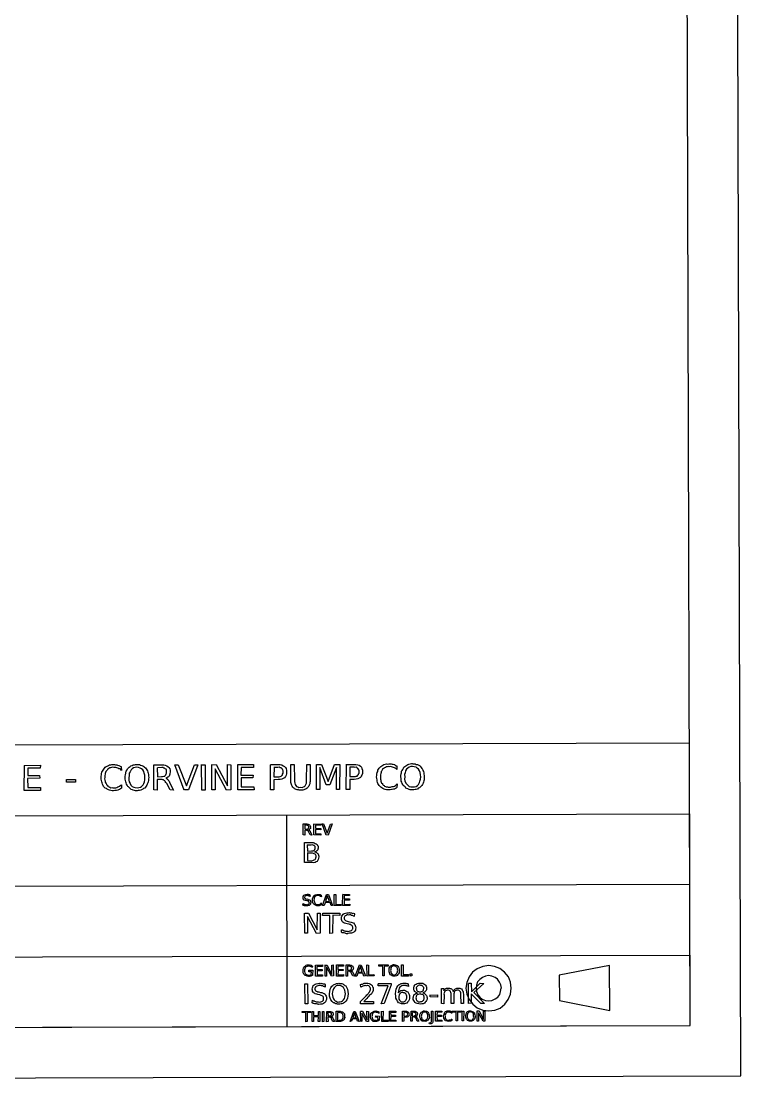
# Model space of a CAD drawing. Header units: millimetres. Extents: x -1 to 561, y -1 to 421.
# Drawn here: x 417.8 to 560.6, y -0.8 to 210 of the extents above; entities that cross this region are included whole.
import ezdxf

# ---------------------------------------------------------------- set-up
doc = ezdxf.new("R2010")
doc.units = ezdxf.units.MM

msp = doc.modelspace()

# ---------------------------------------------------------------- linework, layer by layer
for points in [[(0.59, -0.8), (560.56, 0.75), (559.4, 420.78), (-0.55, 419.26)], [(10.56, 9.27), (550.54, 10.73), (549.41, 410.71), (9.43, 409.22)], [(370.53, 10.26), (550.55, 10.75), (550.38, 66.75), (370.38, 66.24)], [(515.01, 18.17), (514.86, 19.34), (514.45, 20.42), (513.69, 21.3), (512.77, 22.07), (511.71, 22.47), (510.54, 22.64), (509.35, 22.46), (508.26, 22.01), (507.32, 21.32), (506.65, 20.38), (506.19, 19.28), (506.01, 18.13), (506.21, 16.99), (506.65, 15.9), (507.37, 14.97), (508.27, 14.25), (509.35, 13.81), (510.57, 13.65), (511.73, 13.78), (512.8, 14.22), (513.72, 14.96), (514.43, 15.89), (514.87, 17), (515.02, 18.14)], [(524.56, 15.69), (534.56, 13.73), (534.53, 22.67), (524.52, 20.71)], [(513.05, 18.14), (512.94, 18.81), (512.67, 19.38), (512.3, 19.92), (511.79, 20.29), (511.14, 20.55), (510.5, 20.64), (509.87, 20.54), (509.3, 20.28), (508.76, 19.89), (508.34, 19.41), (508.14, 18.75), (508.05, 18.13), (508.1, 17.51), (508.38, 16.86), (508.75, 16.38), (509.26, 15.95), (509.9, 15.7), (510.55, 15.64), (511.16, 15.7), (511.8, 16.01), (512.32, 16.36), (512.72, 16.89), (512.91, 17.51), (513.02, 18.18)]]:
    msp.add_lwpolyline(points, close=True)
for points in [[(418.36, 62.36), (421.56, 62.4), (421.51, 61.79), (419.06, 61.8), (419.05, 60.33), (421.41, 60.32), (421.45, 59.8), (419.03, 59.76), (419.04, 57.94), (421.6, 57.99), (421.59, 57.4), (418.36, 57.36), (418.38, 62.35)], [(437.62, 62.08), (437.64, 61.32), (437.51, 61.51), (437.33, 61.64), (437.14, 61.7), (436.92, 61.8), (436.74, 61.85), (436.56, 61.92), (436.34, 61.97), (436.12, 61.96), (435.87, 61.99), (435.69, 61.96), (435.5, 61.88), (435.32, 61.87), (435.17, 61.75), (435.05, 61.68), (434.88, 61.55), (434.8, 61.43), (434.69, 61.3), (434.56, 61.12), (434.48, 60.97), (434.45, 60.77), (434.39, 60.61), (434.36, 60.37), (434.33, 60.16), (434.36, 59.93), (434.31, 59.66), (434.37, 59.43), (434.4, 59.26), (434.42, 59.03), (434.54, 58.84), (434.62, 58.73), (434.7, 58.52), (434.82, 58.44), (434.92, 58.25), (435.03, 58.17), (435.23, 58.1), (435.37, 58.03), (435.52, 57.93), (435.73, 57.94), (435.92, 57.92), (436.09, 57.89), (436.34, 57.9), (436.55, 57.9), (436.76, 57.96), (436.93, 58.08), (437.15, 58.14), (437.27, 58.25), (437.5, 58.4), (437.68, 58.53), (437.67, 57.85), (437.46, 57.69), (437.28, 57.58), (437.07, 57.5), (436.94, 57.47), (436.7, 57.38), (436.52, 57.37), (436.32, 57.35), (436.1, 57.33), (435.78, 57.32), (435.52, 57.38), (435.26, 57.43), (435.05, 57.52), (434.81, 57.63), (434.66, 57.74), (434.43, 57.87), (434.25, 58.02), (434.12, 58.18), (434.01, 58.38), (433.86, 58.62), (433.82, 58.88), (433.75, 59.12), (433.67, 59.36), (433.62, 59.63), (433.64, 59.89), (433.63, 60.21), (433.66, 60.5), (433.71, 60.75), (433.77, 61), (433.87, 61.22), (434.01, 61.44), (434.13, 61.63), (434.28, 61.82), (434.44, 62.01), (434.63, 62.12), (434.8, 62.22), (435.07, 62.32), (435.31, 62.45), (435.55, 62.46), (435.76, 62.53), (436.07, 62.55), (436.26, 62.52), (436.46, 62.48), (436.72, 62.47), (436.89, 62.39), (437.11, 62.36), (437.26, 62.24), (437.5, 62.16), (437.64, 62.07)], [(440.71, 62.53), (440.95, 62.52), (441.22, 62.53), (441.42, 62.4), (441.67, 62.35), (441.88, 62.28), (442.09, 62.14), (442.25, 61.98), (442.42, 61.86), (442.54, 61.64), (442.7, 61.47), (442.82, 61.25), (442.87, 61.02), (442.96, 60.78), (443.01, 60.53), (443.01, 60.21), (443.06, 59.95), (443.04, 59.66), (442.99, 59.36), (442.94, 59.12), (442.88, 58.87), (442.76, 58.65), (442.69, 58.45), (442.54, 58.26), (442.43, 58.04), (442.28, 57.86), (442.04, 57.77), (441.9, 57.62), (441.65, 57.49), (441.47, 57.45), (441.24, 57.4), (440.99, 57.35), (440.74, 57.32), (440.46, 57.32), (440.23, 57.36), (440, 57.42), (439.82, 57.51), (439.58, 57.59), (439.4, 57.74), (439.25, 57.91), (439.03, 58.07), (438.9, 58.2), (438.76, 58.41), (438.66, 58.62), (438.58, 58.88), (438.53, 59.08), (438.44, 59.35), (438.42, 59.62), (438.42, 59.94), (438.4, 60.23), (438.48, 60.49), (438.52, 60.79), (438.55, 61), (438.62, 61.23), (438.78, 61.45), (438.86, 61.64), (439.01, 61.8), (439.21, 62.01), (439.39, 62.16), (439.54, 62.29), (439.8, 62.36), (439.97, 62.45), (440.25, 62.49), (440.44, 62.5), (440.74, 62.52)], [(440.71, 62.02), (440.38, 61.95), (440.04, 61.87), (439.8, 61.67), (439.59, 61.46), (439.36, 61.1), (439.21, 60.79), (439.16, 60.36), (439.14, 59.92), (439.13, 59.45), (439.2, 59.07), (439.37, 58.77), (439.54, 58.42), (439.8, 58.2), (440.1, 58.03), (440.4, 57.94), (440.77, 57.93), (441.07, 57.95), (441.43, 58.06), (441.66, 58.18), (441.93, 58.47), (442.09, 58.78), (442.24, 59.08), (442.29, 59.47), (442.32, 59.94), (442.31, 60.39), (442.19, 60.81), (442.11, 61.17), (441.89, 61.46), (441.64, 61.67), (441.39, 61.82), (441.04, 61.95), (440.69, 61.98)], [(446.5, 59.83), (446.55, 59.77), (446.72, 59.68), (446.79, 59.58), (446.92, 59.46), (446.99, 59.35), (447.12, 59.2), (447.22, 59.02), (447.28, 58.81), (447.99, 57.45), (447.29, 57.49), (446.65, 58.73), (446.48, 58.97), (446.36, 59.14), (446.24, 59.3), (446.12, 59.37), (446, 59.46), (445.85, 59.52), (445.71, 59.55), (445.51, 59.57), (444.77, 59.57), (444.75, 57.46), (444.1, 57.48), (444.06, 62.46), (445.65, 62.48), (446.03, 62.45), (446.35, 62.39), (446.65, 62.29), (446.93, 62.07), (447.07, 61.92), (447.23, 61.68), (447.31, 61.38), (447.34, 60.99), (447.28, 60.76), (447.24, 60.62), (447.17, 60.42), (447.14, 60.25), (447.01, 60.07), (446.85, 60), (446.64, 59.86), (446.45, 59.8)], [(444.74, 61.89), (444.78, 60.11), (445.6, 60.13), (445.82, 60.12), (446.09, 60.21), (446.24, 60.25), (446.35, 60.36), (446.44, 60.48), (446.55, 60.67), (446.6, 60.81), (446.58, 61.01), (446.62, 61.23), (446.56, 61.41), (446.5, 61.58), (446.34, 61.69), (446.19, 61.81), (446.03, 61.82), (445.85, 61.91), (445.64, 61.93), (444.78, 61.9)], [(450.13, 57.45), (448.24, 62.44), (448.94, 62.48), (450.56, 58.29), (452.14, 62.46), (452.84, 62.48), (450.94, 57.5), (450.16, 57.48)], [(453.53, 62.49), (454.26, 62.45), (454.25, 57.46), (453.58, 57.45), (453.51, 62.5)], [(455.54, 62.45), (456.46, 62.51), (458.71, 58.32), (458.69, 62.51), (459.35, 62.46), (459.34, 57.49), (458.47, 57.46), (456.23, 61.65), (456.23, 57.48), (455.56, 57.5), (455.58, 62.5)], [(460.69, 62.51), (463.87, 62.53), (463.84, 61.96), (461.39, 61.91), (461.37, 60.42), (463.78, 60.43), (463.75, 59.92), (461.41, 59.88), (461.39, 58.08), (463.91, 58.09), (463.96, 57.51), (460.72, 57.49), (460.72, 62.47)], [(467.23, 62.53), (468.74, 62.53), (469.17, 62.51), (469.48, 62.46), (469.74, 62.3), (470.02, 62.16), (470.23, 61.96), (470.32, 61.71), (470.4, 61.37), (470.42, 61.03), (470.43, 60.67), (470.33, 60.39), (470.24, 60.12), (470.03, 59.91), (469.76, 59.75), (469.51, 59.65), (469.18, 59.54), (468.74, 59.55), (467.88, 59.52), (467.9, 57.53), (467.2, 57.52), (467.25, 62.49)], [(467.93, 61.99), (467.92, 60.1), (468.77, 60.07), (468.97, 60.1), (469.16, 60.18), (469.32, 60.2), (469.45, 60.33), (469.59, 60.44), (469.64, 60.63), (469.72, 60.83), (469.77, 61.03), (469.72, 61.26), (469.68, 61.42), (469.61, 61.6), (469.48, 61.72), (469.36, 61.86), (469.15, 61.89), (468.96, 61.98), (468.72, 61.94), (467.87, 61.97)], [(471.27, 62.56), (471.96, 62.53), (471.98, 59.51), (471.98, 59.14), (472.07, 58.82), (472.14, 58.54), (472.28, 58.36), (472.4, 58.19), (472.64, 58.09), (472.87, 58), (473.21, 58.02), (473.49, 57.99), (473.78, 58.08), (473.97, 58.18), (474.12, 58.33), (474.26, 58.57), (474.35, 58.83), (474.4, 59.16), (474.4, 59.5), (474.41, 62.53), (475.09, 62.52), (475.08, 59.44), (475.08, 59.15), (475.05, 58.96), (475.06, 58.72), (474.96, 58.58), (474.9, 58.41), (474.86, 58.21), (474.71, 58.07), (474.61, 57.95), (474.48, 57.81), (474.33, 57.69), (474.21, 57.66), (474.01, 57.56), (473.87, 57.49), (473.62, 57.44), (473.43, 57.46), (473.19, 57.43), (472.94, 57.43), (472.78, 57.48), (472.52, 57.53), (472.34, 57.59), (472.18, 57.62), (472.01, 57.68), (471.9, 57.84), (471.8, 57.93), (471.66, 58.04), (471.56, 58.24), (471.46, 58.35), (471.38, 58.54), (471.35, 58.73), (471.29, 58.96), (471.27, 59.2), (471.3, 59.37), (471.3, 62.53)], [(476.38, 62.51), (477.38, 62.52), (478.66, 59.13), (479.94, 62.53), (480.98, 62.53), (480.95, 57.57), (480.31, 57.55), (480.31, 61.94), (479.03, 58.5), (478.31, 58.53), (477.01, 61.91), (477.02, 57.56), (476.39, 57.56), (476.37, 62.52)], [(482.29, 62.55), (483.83, 62.53), (484.19, 62.51), (484.54, 62.44), (484.82, 62.37), (485.07, 62.2), (485.3, 62), (485.38, 61.73), (485.47, 61.42), (485.49, 61.06), (485.47, 60.75), (485.39, 60.44), (485.25, 60.19), (485.08, 59.97), (484.84, 59.82), (484.55, 59.68), (484.23, 59.61), (483.85, 59.55), (482.99, 59.55), (483, 57.57), (482.27, 57.54), (482.31, 62.58)], [(482.98, 61.99), (482.96, 60.14), (483.84, 60.12), (484.07, 60.15), (484.26, 60.19), (484.43, 60.25), (484.55, 60.39), (484.67, 60.53), (484.72, 60.66), (484.83, 60.84), (484.82, 61.04), (484.8, 61.29), (484.76, 61.47), (484.66, 61.65), (484.53, 61.76), (484.41, 61.89), (484.24, 61.98), (484.02, 61.97), (483.84, 62), (482.95, 61.98)], [(492.32, 62.17), (492.33, 61.51), (492.18, 61.66), (492, 61.78), (491.81, 61.88), (491.62, 61.97), (491.44, 62.03), (491.22, 62.05), (491.04, 62.12), (490.79, 62.09), (490.58, 62.12), (490.41, 62.09), (490.24, 62.07), (490.06, 61.97), (489.86, 61.88), (489.77, 61.82), (489.63, 61.72), (489.49, 61.59), (489.38, 61.44), (489.31, 61.29), (489.19, 61.14), (489.17, 60.96), (489.1, 60.72), (489.09, 60.51), (489.05, 60.28), (489.05, 60.08), (489.04, 59.83), (489.06, 59.61), (489.12, 59.42), (489.15, 59.23), (489.19, 59.03), (489.27, 58.83), (489.37, 58.73), (489.51, 58.55), (489.62, 58.41), (489.76, 58.36), (489.88, 58.22), (490.06, 58.17), (490.22, 58.13), (490.42, 58.1), (490.6, 58.05), (490.81, 58.04), (491.05, 58.06), (491.2, 58.11), (491.41, 58.16), (491.62, 58.17), (491.84, 58.26), (492.02, 58.38), (492.16, 58.5), (492.34, 58.68), (492.33, 58), (492.2, 57.85), (492.02, 57.79), (491.82, 57.66), (491.61, 57.61), (491.4, 57.55), (491.23, 57.54), (490.99, 57.5), (490.8, 57.49), (490.47, 57.49), (490.26, 57.53), (490.02, 57.56), (489.76, 57.62), (489.54, 57.74), (489.34, 57.9), (489.16, 58.01), (488.98, 58.18), (488.82, 58.35), (488.66, 58.58), (488.56, 58.73), (488.49, 58.98), (488.43, 59.25), (488.39, 59.47), (488.31, 59.77), (488.3, 60.08), (488.35, 60.35), (488.34, 60.63), (488.4, 60.93), (488.51, 61.17), (488.55, 61.41), (488.66, 61.62), (488.81, 61.82), (488.95, 61.97), (489.11, 62.12), (489.33, 62.29), (489.52, 62.42), (489.74, 62.52), (489.98, 62.59), (490.24, 62.64), (490.46, 62.63), (490.74, 62.65), (490.96, 62.68), (491.19, 62.67), (491.38, 62.57), (491.59, 62.58), (491.81, 62.51), (492, 62.37), (492.17, 62.3), (492.34, 62.24)], [(495.45, 62.69), (495.7, 62.65), (495.92, 62.66), (496.17, 62.56), (496.39, 62.51), (496.55, 62.45), (496.79, 62.32), (496.92, 62.17), (497.11, 61.96), (497.26, 61.77), (497.41, 61.63), (497.47, 61.36), (497.61, 61.13), (497.68, 60.91), (497.68, 60.63), (497.75, 60.36), (497.76, 60.07), (497.75, 59.83), (497.71, 59.52), (497.64, 59.3), (497.62, 59), (497.52, 58.8), (497.38, 58.59), (497.24, 58.38), (497.09, 58.2), (496.93, 58.06), (496.8, 57.91), (496.56, 57.81), (496.39, 57.65), (496.17, 57.59), (495.92, 57.54), (495.67, 57.49), (495.43, 57.53), (495.18, 57.53), (494.94, 57.53), (494.73, 57.59), (494.5, 57.68), (494.31, 57.8), (494.07, 57.86), (493.94, 58.07), (493.75, 58.23), (493.58, 58.39), (493.5, 58.57), (493.37, 58.79), (493.27, 59.04), (493.19, 59.25), (493.15, 59.53), (493.14, 59.76), (493.13, 60.09), (493.1, 60.36), (493.17, 60.66), (493.21, 60.88), (493.26, 61.18), (493.36, 61.36), (493.48, 61.57), (493.6, 61.8), (493.72, 62), (493.9, 62.15), (494.08, 62.29), (494.31, 62.42), (494.51, 62.5), (494.66, 62.6), (494.94, 62.64), (495.19, 62.7), (495.42, 62.72)], [(495.4, 62.14), (495.08, 62.13), (494.75, 62.01), (494.47, 61.82), (494.25, 61.61), (494.03, 61.29), (493.95, 60.91), (493.85, 60.57), (493.86, 60.11), (493.83, 59.64), (493.91, 59.27), (494.1, 58.86), (494.27, 58.6), (494.53, 58.37), (494.76, 58.15), (495.08, 58.1), (495.46, 58.07), (495.8, 58.11), (496.12, 58.15), (496.4, 58.35), (496.63, 58.58), (496.8, 58.93), (496.9, 59.24), (496.98, 59.62), (497.04, 60.11), (497.01, 60.51), (496.93, 60.94), (496.81, 61.29), (496.59, 61.62), (496.37, 61.8), (496.11, 62.01), (495.76, 62.08), (495.42, 62.12)], [(426.72, 59.53), (428.55, 59.57), (428.55, 59.03), (426.75, 59), (426.75, 59.56)], [(370.47, 52.22), (550.44, 52.77)], [(470.56, 10.54), (470.46, 52.52)], [(474.8, 49.55), (474.85, 49.52), (474.89, 49.55), (474.92, 49.45), (474.97, 49.41), (475.03, 49.4), (475.08, 49.28), (475.08, 49.23), (475.18, 49.13), (475.45, 48.52), (475.11, 48.56), (474.83, 49.13), (474.79, 49.23), (474.77, 49.27), (474.66, 49.36), (474.64, 49.37), (474.62, 49.46), (474.51, 49.45), (474.43, 49.44), (474.35, 49.48), (474.05, 49.5), (474.07, 48.52), (473.71, 48.56), (473.74, 50.76), (474.41, 50.77), (474.58, 50.71), (474.74, 50.72), (474.84, 50.62), (474.96, 50.58), (475.05, 50.5), (475.12, 50.37), (475.14, 50.27), (475.13, 50.09), (475.16, 50.02), (475.14, 49.92), (475.14, 49.81), (475.07, 49.76), (474.98, 49.67), (474.94, 49.67), (474.89, 49.58), (474.77, 49.54)], [(475.83, 50.72), (477.26, 50.78), (477.24, 50.51), (476.13, 50.5), (476.15, 49.87), (477.19, 49.86), (477.19, 49.57), (476.16, 49.62), (476.15, 48.81), (477.25, 48.77), (477.24, 48.54), (475.85, 48.56), (475.84, 50.77)], [(478.3, 48.51), (477.48, 50.73), (477.77, 50.73), (478.51, 48.9), (479.17, 50.72), (479.46, 50.74), (478.67, 48.54), (478.29, 48.56)], [(474.06, 50.51), (474.05, 49.74), (474.43, 49.73), (474.51, 49.72), (474.58, 49.72), (474.67, 49.75), (474.71, 49.81), (474.75, 49.9), (474.79, 49.96), (474.84, 50.04), (474.83, 50.07), (474.85, 50.2), (474.8, 50.3), (474.8, 50.34), (474.75, 50.38), (474.65, 50.4), (474.6, 50.44), (474.49, 50.52), (474.43, 50.5), (474.01, 50.5)], [(473.97, 47.03), (475.37, 47.07), (475.68, 47.04), (475.93, 46.96), (476.11, 46.89), (476.31, 46.81), (476.49, 46.67), (476.59, 46.47), (476.66, 46.31), (476.67, 46.04), (476.66, 45.91), (476.6, 45.73), (476.6, 45.61), (476.51, 45.49), (476.38, 45.34), (476.3, 45.31), (476.15, 45.23), (475.98, 45.18), (476.21, 45.16), (476.38, 45.09), (476.5, 44.97), (476.6, 44.86), (476.67, 44.72), (476.77, 44.55), (476.85, 44.36), (476.81, 44.2), (476.78, 43.93), (476.72, 43.69), (476.61, 43.53), (476.5, 43.31), (476.27, 43.19), (476.07, 43.09), (475.79, 43.03), (475.41, 43.07), (474.01, 43.06), (474, 47.05)], [(474.53, 46.62), (474.57, 45.36), (475.35, 45.41), (475.55, 45.38), (475.71, 45.43), (475.8, 45.5), (475.9, 45.54), (476, 45.63), (476.04, 45.76), (476.12, 45.82), (476.1, 46), (476.08, 46.15), (476.1, 46.28), (476.02, 46.34), (475.89, 46.48), (475.81, 46.49), (475.71, 46.56), (475.55, 46.58), (475.31, 46.56), (474.51, 46.56)], [(474.57, 44.91), (474.55, 43.49), (475.41, 43.45), (475.61, 43.5), (475.78, 43.54), (475.91, 43.59), (476.08, 43.68), (476.18, 43.79), (476.2, 43.93), (476.26, 44.03), (476.3, 44.2), (476.28, 44.41), (476.24, 44.54), (476.16, 44.65), (476.09, 44.76), (475.9, 44.83), (475.77, 44.89), (475.58, 44.95), (475.41, 44.94), (474.51, 44.96)], [(370.5, 38.23), (550.48, 38.77)], [(475.07, 36.66), (475.09, 36.35), (474.98, 36.4), (474.93, 36.44), (474.84, 36.47), (474.77, 36.53), (474.7, 36.51), (474.62, 36.5), (474.53, 36.56), (474.45, 36.56), (474.38, 36.52), (474.24, 36.49), (474.16, 36.51), (474.08, 36.47), (474.09, 36.4), (474.03, 36.29), (473.99, 36.24), (473.96, 36.18), (474, 36.1), (474.02, 36.04), (474.03, 36), (474.09, 35.93), (474.15, 35.95), (474.22, 35.88), (474.28, 35.83), (474.41, 35.86), (474.61, 35.83), (474.74, 35.77), (474.87, 35.68), (474.96, 35.66), (475.08, 35.59), (475.16, 35.49), (475.16, 35.36), (475.24, 35.28), (475.26, 35.11), (475.2, 35.01), (475.2, 34.84), (475.1, 34.77), (474.98, 34.65), (474.92, 34.56), (474.75, 34.54), (474.56, 34.48), (474.42, 34.51), (474.32, 34.5), (474.21, 34.51), (474.17, 34.49), (474.06, 34.5), (474, 34.51), (473.89, 34.56), (473.76, 34.57), (473.67, 34.62), (473.7, 34.95), (473.79, 34.92), (473.87, 34.85), (473.98, 34.85), (474.05, 34.77), (474.13, 34.73), (474.22, 34.73), (474.34, 34.76), (474.41, 34.72), (474.54, 34.72), (474.62, 34.76), (474.7, 34.8), (474.8, 34.81), (474.84, 34.88), (474.91, 34.93), (474.94, 35.01), (474.92, 35.1), (474.92, 35.18), (474.87, 35.28), (474.85, 35.34), (474.84, 35.4), (474.77, 35.43), (474.66, 35.44), (474.62, 35.49), (474.51, 35.5), (474.31, 35.54), (474.16, 35.56), (474.01, 35.64), (473.88, 35.65), (473.84, 35.76), (473.73, 35.82), (473.72, 35.92), (473.72, 36.03), (473.69, 36.15), (473.66, 36.26), (473.76, 36.41), (473.8, 36.54), (473.86, 36.61), (474.03, 36.66), (474.15, 36.7), (474.27, 36.76), (474.46, 36.74), (474.55, 36.79), (474.6, 36.79), (474.72, 36.78), (474.78, 36.76), (474.83, 36.74), (474.95, 36.72), (475.03, 36.69), (475.06, 36.69)], [(477.32, 36.57), (477.36, 36.26), (477.26, 36.34), (477.17, 36.35), (477.08, 36.41), (476.98, 36.5), (476.93, 36.5), (476.84, 36.56), (476.76, 36.56), (476.66, 36.51), (476.49, 36.55), (476.29, 36.49), (476.19, 36.39), (476.05, 36.34), (475.98, 36.15), (475.91, 36.04), (475.89, 35.88), (475.86, 35.64), (475.89, 35.42), (475.94, 35.23), (476.02, 35.12), (476.1, 34.95), (476.2, 34.85), (476.34, 34.79), (476.45, 34.79), (476.7, 34.76), (476.73, 34.77), (476.83, 34.76), (476.97, 34.76), (477.04, 34.8), (477.13, 34.88), (477.21, 34.93), (477.27, 34.96), (477.31, 35.06), (477.37, 34.71), (477.3, 34.66), (477.18, 34.61), (477.11, 34.61), (477.03, 34.57), (476.91, 34.52), (476.87, 34.5), (476.73, 34.47), (476.68, 34.51), (476.43, 34.49), (476.17, 34.6), (476.01, 34.69), (475.85, 34.83), (475.73, 34.96), (475.63, 35.15), (475.55, 35.4), (475.57, 35.62), (475.6, 35.88), (475.65, 36.08), (475.75, 36.3), (475.87, 36.45), (475.98, 36.62), (476.16, 36.7), (476.41, 36.74), (476.64, 36.76), (476.72, 36.76), (476.84, 36.74), (476.9, 36.76), (477.03, 36.71), (477.09, 36.71), (477.15, 36.67), (477.27, 36.6), (477.35, 36.57)], [(478.35, 36.77), (478.73, 36.75), (479.56, 34.54), (479.24, 34.55), (479.05, 35.13), (478.06, 35.11), (477.87, 34.54), (477.53, 34.55), (478.34, 36.74)], [(478.5, 36.46), (478.13, 35.32), (478.93, 35.36), (478.56, 36.45)], [(479.88, 36.76), (480.17, 36.75), (480.17, 34.79), (481.26, 34.77), (481.24, 34.55), (479.89, 34.53), (479.84, 36.77)], [(481.57, 36.79), (482.93, 36.77), (482.9, 36.53), (481.88, 36.51), (481.84, 35.87), (482.92, 35.85), (482.9, 35.62), (481.87, 35.58), (481.86, 34.79), (482.99, 34.83), (482.97, 34.53), (481.53, 34.56), (481.58, 36.72)], [(474.02, 33.05), (474.76, 33.04), (476.51, 29.7), (476.54, 33.03), (477.06, 33.04), (477.09, 29.07), (476.34, 29.02), (474.57, 32.4), (474.55, 29.06), (474.07, 29.07), (474, 33.06)], [(477.6, 33.04), (480.96, 33.07), (480.98, 32.6), (479.57, 32.63), (479.54, 29.07), (479.02, 29.03), (479.03, 32.6), (477.55, 32.58), (477.61, 33.04)], [(483.89, 32.9), (483.85, 32.39), (483.76, 32.44), (483.61, 32.52), (483.45, 32.58), (483.27, 32.6), (483.18, 32.68), (483.02, 32.69), (482.91, 32.72), (482.74, 32.67), (482.6, 32.68), (482.39, 32.68), (482.23, 32.57), (482.06, 32.54), (482.01, 32.44), (481.9, 32.28), (481.87, 32.18), (481.88, 32.02), (481.88, 31.91), (481.89, 31.78), (481.96, 31.72), (482.03, 31.65), (482.13, 31.57), (482.27, 31.54), (482.42, 31.45), (482.65, 31.39), (482.94, 31.34), (483.21, 31.25), (483.44, 31.16), (483.69, 31.1), (483.82, 30.93), (483.96, 30.82), (484.03, 30.59), (484.13, 30.36), (484.15, 30.16), (484.11, 29.87), (484.07, 29.68), (483.91, 29.42), (483.76, 29.26), (483.5, 29.15), (483.29, 29.04), (482.94, 29.04), (482.58, 28.99), (482.49, 28.95), (482.31, 28.96), (482.18, 29.03), (482.03, 29.07), (481.84, 29.11), (481.7, 29.14), (481.48, 29.16), (481.34, 29.26), (481.33, 29.76), (481.51, 29.71), (481.67, 29.64), (481.84, 29.53), (482.01, 29.54), (482.11, 29.44), (482.3, 29.45), (482.42, 29.46), (482.6, 29.4), (482.82, 29.45), (483.04, 29.5), (483.14, 29.52), (483.29, 29.59), (483.42, 29.74), (483.5, 29.85), (483.56, 29.96), (483.54, 30.12), (483.54, 30.26), (483.49, 30.41), (483.49, 30.47), (483.37, 30.6), (483.26, 30.68), (483.15, 30.76), (482.95, 30.78), (482.82, 30.86), (482.48, 30.89), (482.21, 30.98), (481.95, 31.05), (481.76, 31.13), (481.56, 31.25), (481.45, 31.4), (481.4, 31.56), (481.31, 31.78), (481.33, 31.98), (481.32, 32.27), (481.39, 32.43), (481.55, 32.64), (481.65, 32.85), (481.87, 32.99), (482.11, 33.03), (482.38, 33.12), (482.68, 33.12), (482.88, 33.16), (482.99, 33.09), (483.12, 33.09), (483.31, 33.1), (483.47, 33.03), (483.6, 33), (483.73, 33.01), (483.89, 32.95)], [(370.49, 24.22), (550.5, 24.72)], [(475.28, 20.87), (475.34, 21.42), (474.81, 21.42), (474.85, 21.71), (475.64, 21.71), (475.6, 20.78), (475.54, 20.7), (475.44, 20.64), (475.36, 20.59), (475.26, 20.55), (475.12, 20.56), (475.03, 20.55), (474.93, 20.47), (474.79, 20.47), (474.53, 20.53), (474.35, 20.58), (474.14, 20.67), (473.97, 20.83), (473.87, 20.95), (473.73, 21.17), (473.71, 21.4), (473.71, 21.62), (473.71, 21.87), (473.77, 22.15), (473.87, 22.3), (473.97, 22.45), (474.15, 22.62), (474.33, 22.71), (474.53, 22.78), (474.79, 22.76), (474.87, 22.78), (475.02, 22.73), (475.12, 22.78), (475.2, 22.71), (475.27, 22.69), (475.4, 22.66), (475.44, 22.6), (475.54, 22.54), (475.52, 22.26), (475.48, 22.34), (475.38, 22.36), (475.27, 22.41), (475.17, 22.48), (475.13, 22.5), (475.01, 22.49), (474.94, 22.51), (474.84, 22.53), (474.6, 22.51), (474.48, 22.45), (474.29, 22.4), (474.21, 22.32), (474.14, 22.19), (474.04, 22), (473.99, 21.81), (474.01, 21.62), (474, 21.44), (474.04, 21.23), (474.11, 21.07), (474.21, 20.98), (474.35, 20.88), (474.49, 20.78), (474.6, 20.75), (474.85, 20.75), (474.88, 20.74), (474.95, 20.75), (475.06, 20.76), (475.09, 20.77), (475.16, 20.77), (475.25, 20.8), (475.3, 20.86), (475.33, 20.87)], [(476.17, 22.72), (477.56, 22.76), (477.52, 22.46), (476.42, 22.46), (476.44, 21.84), (477.5, 21.83), (477.49, 21.6), (476.48, 21.61), (476.47, 20.8), (477.56, 20.81), (477.57, 20.51), (476.18, 20.54), (476.13, 22.72)], [(478.04, 22.74), (478.46, 22.75), (479.41, 20.9), (479.41, 22.74), (479.7, 22.77), (479.71, 20.59), (479.32, 20.53), (478.33, 22.42), (478.33, 20.52), (478.08, 20.52), (478.07, 22.77)], [(480.32, 22.76), (481.71, 22.79), (481.71, 22.53), (480.6, 22.47), (480.6, 21.88), (481.67, 21.83), (481.64, 21.64), (480.64, 21.58), (480.61, 20.83), (481.71, 20.84), (481.75, 20.57), (480.32, 20.56), (480.3, 22.77)], [(483.25, 21.56), (483.34, 21.58), (483.33, 21.56), (483.39, 21.51), (483.47, 21.44), (483.5, 21.37), (483.57, 21.32), (483.56, 21.24), (483.66, 21.15), (483.94, 20.57), (483.59, 20.58), (483.32, 21.1), (483.26, 21.24), (483.23, 21.34), (483.2, 21.38), (483.12, 21.43), (483.06, 21.42), (483, 21.44), (482.94, 21.5), (482.85, 21.51), (482.51, 21.47), (482.54, 20.54), (482.22, 20.55), (482.22, 22.77), (482.9, 22.78), (483.09, 22.73), (483.25, 22.74), (483.34, 22.64), (483.45, 22.61), (483.55, 22.52), (483.58, 22.39), (483.64, 22.3), (483.68, 22.15), (483.63, 22.01), (483.65, 21.91), (483.57, 21.85), (483.56, 21.81), (483.48, 21.7), (483.42, 21.64), (483.38, 21.6), (483.3, 21.6)], [(482.51, 22.51), (482.53, 21.7), (482.9, 21.72), (483.01, 21.73), (483.08, 21.75), (483.15, 21.8), (483.19, 21.83), (483.24, 21.86), (483.32, 21.94), (483.29, 22.05), (483.33, 22.11), (483.33, 22.2), (483.29, 22.27), (483.25, 22.39), (483.2, 22.43), (483.17, 22.45), (483.07, 22.51), (483, 22.49), (482.91, 22.55), (482.52, 22.49)], [(484.9, 22.78), (485.24, 22.75), (486.07, 20.58), (485.76, 20.57), (485.57, 21.11), (484.58, 21.13), (484.37, 20.54), (484.04, 20.55), (484.87, 22.78)], [(485.08, 22.5), (484.65, 21.39), (485.44, 21.35), (485.07, 22.45)], [(486.42, 22.76), (486.7, 22.74), (486.7, 20.79), (487.73, 20.85), (487.79, 20.58), (486.41, 20.54), (486.37, 22.79)], [(488.69, 22.81), (490.57, 22.78), (490.61, 22.54), (489.81, 22.49), (489.8, 20.6), (489.52, 20.6), (489.53, 22.49), (488.7, 22.54), (488.74, 22.8)], [(491.76, 22.8), (491.97, 22.8), (492.2, 22.72), (492.38, 22.65), (492.53, 22.52), (492.63, 22.34), (492.69, 22.17), (492.77, 21.91), (492.79, 21.66), (492.8, 21.44), (492.75, 21.2), (492.63, 21.02), (492.52, 20.84), (492.39, 20.7), (492.22, 20.6), (491.99, 20.57), (491.78, 20.54), (491.55, 20.54), (491.38, 20.6), (491.15, 20.72), (491.01, 20.82), (490.93, 20.99), (490.83, 21.21), (490.77, 21.42), (490.75, 21.7), (490.79, 21.95), (490.8, 22.12), (490.89, 22.35), (491.05, 22.53), (491.15, 22.66), (491.35, 22.72), (491.55, 22.83), (491.78, 22.83)], [(491.75, 22.56), (491.64, 22.59), (491.51, 22.51), (491.39, 22.46), (491.23, 22.37), (491.15, 22.24), (491.11, 22.05), (491.1, 21.86), (491.07, 21.68), (491.09, 21.45), (491.14, 21.32), (491.16, 21.15), (491.27, 21.05), (491.36, 20.89), (491.5, 20.83), (491.63, 20.8), (491.76, 20.77), (491.91, 20.82), (492.03, 20.86), (492.18, 20.92), (492.26, 21.03), (492.33, 21.17), (492.41, 21.34), (492.44, 21.51), (492.48, 21.7), (492.46, 21.85), (492.45, 22.07), (492.34, 22.21), (492.28, 22.35), (492.2, 22.42), (492.04, 22.53), (491.9, 22.55), (491.76, 22.57)], [(493.23, 22.76), (493.56, 22.77), (493.56, 20.86), (494.64, 20.87), (494.65, 20.56), (493.26, 20.57), (493.22, 22.76)], [(474.04, 19.01), (474.58, 19.05), (474.65, 15.06), (474.08, 15.04), (474.05, 19.04)], [(478.1, 18.89), (478.06, 18.38), (477.92, 18.49), (477.77, 18.5), (477.65, 18.59), (477.54, 18.6), (477.34, 18.65), (477.22, 18.66), (477.08, 18.69), (476.97, 18.69), (476.76, 18.67), (476.6, 18.62), (476.45, 18.55), (476.28, 18.49), (476.17, 18.41), (476.13, 18.32), (476.05, 18.15), (476.06, 18.02), (476.03, 17.88), (476.12, 17.8), (476.12, 17.68), (476.22, 17.6), (476.31, 17.56), (476.48, 17.48), (476.59, 17.42), (476.83, 17.42), (477.18, 17.33), (477.42, 17.29), (477.69, 17.19), (477.89, 17.09), (478.08, 16.96), (478.15, 16.78), (478.26, 16.57), (478.35, 16.37), (478.33, 16.18), (478.33, 15.89), (478.24, 15.66), (478.12, 15.44), (477.95, 15.26), (477.74, 15.13), (477.46, 15.01), (477.17, 14.97), (476.81, 14.94), (476.66, 14.99), (476.53, 14.99), (476.35, 15.02), (476.18, 15.03), (476.02, 15.08), (475.85, 15.11), (475.72, 15.14), (475.53, 15.25), (475.55, 15.78), (475.67, 15.67), (475.88, 15.63), (475.99, 15.55), (476.14, 15.52), (476.32, 15.42), (476.47, 15.44), (476.66, 15.44), (476.77, 15.42), (477, 15.38), (477.22, 15.43), (477.39, 15.49), (477.55, 15.61), (477.64, 15.67), (477.73, 15.8), (477.74, 15.94), (477.77, 16.14), (477.75, 16.23), (477.75, 16.38), (477.68, 16.48), (477.58, 16.56), (477.5, 16.67), (477.32, 16.73), (477.15, 16.74), (477.02, 16.81), (476.63, 16.89), (476.4, 16.94), (476.11, 17.06), (475.95, 17.14), (475.78, 17.26), (475.68, 17.37), (475.6, 17.57), (475.55, 17.77), (475.48, 17.96), (475.55, 18.2), (475.63, 18.44), (475.73, 18.67), (475.89, 18.82), (476.09, 18.92), (476.29, 19.01), (476.62, 19.11), (476.91, 19.14), (477.04, 19.09), (477.19, 19.12), (477.35, 19.07), (477.46, 19.07), (477.66, 19.04), (477.75, 18.99), (477.96, 18.99), (478.11, 18.94)], [(480.78, 19.13), (480.98, 19.09), (481.22, 19.07), (481.37, 19.07), (481.57, 19.02), (481.74, 18.88), (481.88, 18.81), (481.99, 18.71), (482.15, 18.59), (482.36, 18.25), (482.49, 17.94), (482.61, 17.51), (482.67, 17.03), (482.58, 16.58), (482.54, 16.18), (482.38, 15.86), (482.15, 15.56), (481.99, 15.41), (481.89, 15.31), (481.75, 15.2), (481.59, 15.09), (481.41, 15.05), (481.24, 15.04), (481.02, 14.99), (480.78, 15.01), (480.56, 14.96), (480.38, 15.02), (480.2, 15.07), (480.06, 15.13), (479.86, 15.22), (479.76, 15.27), (479.58, 15.38), (479.45, 15.54), (479.22, 15.85), (479.1, 16.19), (478.96, 16.56), (478.92, 17.05), (479.01, 17.48), (479.07, 17.93), (479.2, 18.25), (479.42, 18.58), (479.57, 18.68), (479.74, 18.79), (479.9, 18.89), (480.07, 18.96), (480.19, 19.04), (480.36, 19.07), (480.6, 19.09), (480.82, 19.15)], [(485.78, 15.52), (487.67, 15.52), (487.67, 15.07), (485.08, 15.08), (485.1, 15.51), (485.29, 15.7), (485.48, 15.89), (485.66, 16.1), (485.96, 16.4), (486.21, 16.63), (486.38, 16.84), (486.52, 16.94), (486.61, 17.1), (486.76, 17.2), (486.83, 17.36), (486.93, 17.46), (486.95, 17.58), (487.03, 17.68), (487.02, 17.79), (487.05, 17.84), (487.1, 17.95), (487.07, 18.1), (487.04, 18.26), (486.92, 18.38), (486.87, 18.51), (486.74, 18.61), (486.56, 18.66), (486.46, 18.68), (486.26, 18.65), (486.11, 18.67), (486.03, 18.64), (485.89, 18.67), (485.74, 18.59), (485.57, 18.58), (485.42, 18.49), (485.26, 18.43), (485.15, 18.35), (485.12, 18.88), (485.29, 18.96), (485.47, 18.98), (485.62, 19.01), (485.71, 19.1), (485.84, 19.14), (486, 19.16), (486.11, 19.17), (486.27, 19.14), (486.53, 19.15), (486.84, 19.1), (487.07, 18.98), (487.25, 18.83), (487.41, 18.67), (487.5, 18.44), (487.6, 18.26), (487.64, 18.03), (487.61, 17.91), (487.61, 17.75), (487.58, 17.65), (487.53, 17.56), (487.45, 17.39), (487.41, 17.32), (487.31, 17.13), (487.19, 17), (487.15, 16.93), (487.04, 16.87), (486.89, 16.75), (486.75, 16.55), (486.58, 16.38), (486.36, 16.11), (486.06, 15.83), (485.76, 15.53)], [(488.62, 19.1), (491.21, 19.06), (491.18, 18.82), (489.77, 15.11), (489.21, 15.06), (490.58, 18.64), (488.63, 18.62), (488.61, 19.05)], [(494.56, 19.02), (494.59, 18.48), (494.49, 18.53), (494.35, 18.59), (494.24, 18.6), (494.15, 18.63), (494.06, 18.69), (493.94, 18.69), (493.87, 18.69), (493.75, 18.72), (493.49, 18.69), (493.29, 18.59), (493.1, 18.49), (492.91, 18.34), (492.76, 18.13), (492.67, 17.87), (492.63, 17.58), (492.62, 17.24), (492.65, 17.39), (492.79, 17.49), (492.87, 17.52), (493.02, 17.61), (493.11, 17.68), (493.26, 17.7), (493.35, 17.7), (493.53, 17.74), (493.8, 17.74), (494.09, 17.61), (494.28, 17.5), (494.46, 17.4), (494.65, 17.19), (494.73, 16.91), (494.79, 16.7), (494.83, 16.38), (494.83, 16.1), (494.77, 15.84), (494.62, 15.59), (494.44, 15.4), (494.29, 15.2), (494.03, 15.11), (493.81, 15.02), (493.47, 15.03), (493.2, 15.05), (492.92, 15.16), (492.65, 15.28), (492.45, 15.56), (492.28, 15.84), (492.13, 16.19), (492.08, 16.59), (492.06, 17.06), (492.11, 17.56), (492.19, 17.93), (492.29, 18.26), (492.52, 18.63), (492.6, 18.69), (492.75, 18.87), (492.89, 18.91), (493.03, 19.01), (493.19, 19.08), (493.38, 19.11), (493.54, 19.14), (493.7, 19.18), (493.78, 19.14), (493.95, 19.17), (494.04, 19.16), (494.1, 19.13), (494.24, 19.07), (494.32, 19.08), (494.45, 19.06), (494.54, 18.99)], [(494.98, 20.98), (495.25, 20.98), (495.28, 20.62), (494.99, 20.57), (494.95, 20.98)], [(496.35, 17.23), (496.2, 17.25), (496.09, 17.38), (495.94, 17.45), (495.86, 17.53), (495.74, 17.7), (495.71, 17.8), (495.65, 17.93), (495.65, 18.1), (495.65, 18.34), (495.72, 18.56), (495.85, 18.76), (495.97, 18.89), (496.15, 18.98), (496.35, 19.1), (496.6, 19.18), (496.93, 19.15), (497.22, 19.13), (497.45, 19.13), (497.67, 19.03), (497.84, 18.9), (497.97, 18.77), (498.11, 18.53), (498.16, 18.38), (498.2, 18.12), (498.21, 18.01), (498.16, 17.82), (498.1, 17.71), (498.01, 17.59), (497.87, 17.45), (497.78, 17.33), (497.64, 17.3), (497.46, 17.2), (497.67, 17.16), (497.82, 17.09), (497.94, 17), (498.09, 16.85), (498.18, 16.7), (498.26, 16.55), (498.24, 16.44), (498.31, 16.21), (498.3, 15.96), (498.17, 15.74), (498.07, 15.53), (497.96, 15.36), (497.77, 15.16), (497.51, 15.08), (497.26, 15.05), (496.95, 15), (496.64, 15.04), (496.36, 15.13), (496.12, 15.2), (495.89, 15.34), (495.78, 15.52), (495.65, 15.71), (495.57, 15.94), (495.55, 16.25), (495.58, 16.42), (495.63, 16.58), (495.66, 16.73), (495.77, 16.89), (495.85, 16.98), (496.06, 17.11), (496.15, 17.19), (496.38, 17.19)], [(506.5, 19.12), (507.07, 19.15), (507.1, 17.42), (508.86, 19.12), (509.58, 19.11), (507.57, 17.28), (509.69, 15.12), (509, 15.14), (507.04, 17.04), (507.05, 15.16), (506.5, 15.14), (506.55, 19.09)], [(480.78, 18.67), (480.51, 18.68), (480.26, 18.61), (480.04, 18.45), (479.85, 18.24), (479.71, 18.01), (479.61, 17.7), (479.51, 17.43), (479.49, 17.03), (479.52, 16.72), (479.63, 16.34), (479.74, 16.07), (479.86, 15.87), (480.04, 15.67), (480.29, 15.55), (480.5, 15.41), (480.78, 15.43), (481.08, 15.44), (481.33, 15.54), (481.54, 15.64), (481.74, 15.86), (481.9, 16.09), (482, 16.35), (482.03, 16.7), (482.1, 17.04), (482.05, 17.39), (482, 17.76), (481.88, 18.03), (481.75, 18.27), (481.51, 18.44), (481.35, 18.55), (481.06, 18.66), (480.81, 18.7)], [(493.46, 17.32), (493.34, 17.3), (493.13, 17.24), (493.02, 17.16), (492.95, 17.05), (492.8, 16.9), (492.75, 16.72), (492.68, 16.6), (492.67, 16.4), (492.71, 16.13), (492.72, 15.96), (492.85, 15.79), (492.91, 15.68), (493.05, 15.61), (493.14, 15.47), (493.35, 15.48), (493.5, 15.42), (493.69, 15.44), (493.81, 15.54), (493.93, 15.57), (494.05, 15.69), (494.17, 15.84), (494.23, 16.01), (494.3, 16.2), (494.31, 16.39), (494.27, 16.55), (494.24, 16.78), (494.14, 16.93), (494.07, 17.03), (493.92, 17.16), (493.82, 17.24), (493.63, 17.26), (493.47, 17.32)], [(496.92, 17.01), (496.73, 17), (496.57, 16.92), (496.41, 16.88), (496.34, 16.81), (496.22, 16.68), (496.11, 16.58), (496.13, 16.41), (496.06, 16.25), (496.12, 16.07), (496.12, 15.92), (496.22, 15.78), (496.29, 15.68), (496.46, 15.59), (496.55, 15.47), (496.72, 15.48), (496.92, 15.46), (497.1, 15.49), (497.24, 15.52), (497.4, 15.58), (497.53, 15.68), (497.64, 15.77), (497.68, 15.91), (497.74, 16.03), (497.75, 16.22), (497.75, 16.43), (497.68, 16.54), (497.64, 16.68), (497.54, 16.82), (497.4, 16.88), (497.25, 16.93), (497.09, 16.95), (496.91, 16.99)], [(496.16, 18.06), (496.18, 17.93), (496.21, 17.81), (496.27, 17.72), (496.4, 17.57), (496.49, 17.49), (496.63, 17.47), (496.76, 17.46), (496.9, 17.41), (497.07, 17.41), (497.2, 17.48), (497.34, 17.52), (497.49, 17.61), (497.57, 17.7), (497.59, 17.82), (497.61, 17.94), (497.64, 18.09), (497.63, 18.26), (497.59, 18.34), (497.55, 18.44), (497.42, 18.58), (497.32, 18.66), (497.21, 18.72), (497.05, 18.72), (496.92, 18.76), (496.73, 18.73), (496.57, 18.67), (496.51, 18.66), (496.38, 18.54), (496.3, 18.44), (496.21, 18.38), (496.16, 18.26), (496.19, 18.06)], [(503.48, 17.53), (503.62, 17.69), (503.7, 17.81), (503.81, 17.94), (503.94, 18.01), (504.08, 18.12), (504.22, 18.13), (504.4, 18.16), (504.51, 18.16), (504.79, 18.15), (504.94, 18.09), (505.11, 18.02), (505.28, 17.84), (505.35, 17.66), (505.44, 17.48), (505.49, 17.21), (505.55, 16.96), (505.54, 15.11), (505.06, 15.1), (505.02, 16.89), (504.98, 17.09), (504.99, 17.26), (504.94, 17.43), (504.84, 17.54), (504.75, 17.65), (504.7, 17.71), (504.53, 17.78), (504.42, 17.79), (504.24, 17.73), (504.05, 17.69), (503.91, 17.63), (503.77, 17.47), (503.7, 17.34), (503.65, 17.2), (503.6, 17.04), (503.6, 16.85), (503.6, 15.14), (503.08, 15.1), (503.11, 16.93), (503.09, 17.12), (503.02, 17.32), (502.98, 17.43), (502.95, 17.58), (502.84, 17.64), (502.73, 17.68), (502.58, 17.73), (502.45, 17.79), (502.26, 17.75), (502.14, 17.7), (501.97, 17.6), (501.84, 17.5), (501.76, 17.36), (501.7, 17.2), (501.64, 17.04), (501.67, 16.83), (501.62, 15.08), (501.15, 15.14), (501.16, 18.12), (501.64, 18.09), (501.65, 17.65), (501.74, 17.81), (501.83, 17.89), (501.91, 17.99), (502.04, 18.07), (502.14, 18.14), (502.26, 18.13), (502.46, 18.19), (502.59, 18.17), (502.78, 18.19), (502.91, 18.12), (503.03, 18.1), (503.13, 18.04), (503.28, 17.92), (503.33, 17.82), (503.45, 17.69), (503.47, 17.51)], [(498.9, 16.8), (500.35, 16.86), (500.37, 16.37), (498.92, 16.42), (498.93, 16.81)], [(473.53, 13.55), (475.21, 13.53), (475.24, 13.33), (474.52, 13.28), (474.54, 11.57), (474.26, 11.5), (474.26, 13.32), (473.52, 13.32), (473.52, 13.54)], [(475.48, 13.52), (475.76, 13.53), (475.74, 12.72), (476.78, 12.73), (476.76, 13.53), (477.02, 13.56), (477.01, 11.53), (476.72, 11.52), (476.75, 12.48), (475.79, 12.5), (475.75, 11.52), (475.47, 11.53), (475.51, 13.52)], [(477.56, 13.54), (477.83, 13.52), (477.82, 11.55), (477.54, 11.51), (477.55, 13.52)], [(479.29, 12.5), (479.35, 12.47), (479.41, 12.47), (479.47, 12.37), (479.51, 12.38), (479.55, 12.29), (479.6, 12.22), (479.59, 12.19), (479.67, 12.12), (479.91, 11.56), (479.61, 11.56), (479.35, 12.03), (479.31, 12.14), (479.28, 12.26), (479.2, 12.27), (479.22, 12.34), (479.11, 12.37), (479.08, 12.38), (478.98, 12.41), (478.95, 12.42), (478.64, 12.42), (478.65, 11.52), (478.34, 11.51), (478.39, 13.55), (478.99, 13.55), (479.12, 13.56), (479.25, 13.48), (479.4, 13.49), (479.49, 13.42), (479.58, 13.36), (479.59, 13.25), (479.67, 13.13), (479.65, 12.94), (479.64, 12.86), (479.6, 12.83), (479.62, 12.71), (479.56, 12.68), (479.55, 12.63), (479.45, 12.55), (479.39, 12.48), (479.3, 12.48)], [(478.6, 13.34), (478.65, 12.64), (478.95, 12.64), (479.1, 12.65), (479.17, 12.64), (479.22, 12.64), (479.28, 12.73), (479.3, 12.78), (479.33, 12.81), (479.37, 12.91), (479.35, 12.96), (479.34, 13.03), (479.31, 13.15), (479.34, 13.15), (479.26, 13.24), (479.22, 13.27), (479.11, 13.28), (479.04, 13.31), (478.98, 13.33), (478.65, 13.31)], [(480.26, 13.58), (480.8, 13.57), (481.08, 13.57), (481.31, 13.49), (481.52, 13.45), (481.69, 13.29), (481.8, 13.17), (481.9, 13.04), (481.94, 12.76), (481.94, 12.57), (481.96, 12.31), (481.87, 12.14), (481.83, 11.94), (481.7, 11.78), (481.52, 11.7), (481.3, 11.64), (481.13, 11.55), (480.81, 11.57), (480.28, 11.54), (480.27, 13.58)], [(480.55, 13.36), (480.56, 11.75), (480.89, 11.79), (481.07, 11.78), (481.23, 11.82), (481.39, 11.87), (481.45, 11.98), (481.56, 12.06), (481.61, 12.22), (481.68, 12.34), (481.66, 12.58), (481.65, 12.72), (481.59, 12.93), (481.55, 13.07), (481.45, 13.16), (481.33, 13.23), (481.25, 13.3), (481.09, 13.29), (480.89, 13.36), (480.57, 13.36)], [(483.77, 13.56), (484.05, 13.55), (484.83, 11.54), (484.53, 11.59), (484.35, 12.06), (483.5, 12.06), (483.28, 11.59), (483.04, 11.56), (483.79, 13.56)], [(483.95, 13.31), (483.56, 12.32), (484.26, 12.29), (483.9, 13.29)], [(485.09, 13.59), (485.48, 13.57), (486.42, 11.87), (486.37, 13.58), (486.65, 13.54), (486.66, 11.56), (486.27, 11.55), (485.36, 13.22), (485.36, 11.59), (485.13, 11.53), (485.12, 13.54)], [(488.58, 11.89), (488.56, 12.4), (488.1, 12.4), (488.14, 12.64), (488.84, 12.62), (488.81, 11.79), (488.73, 11.74), (488.66, 11.65), (488.57, 11.65), (488.5, 11.59), (488.4, 11.6), (488.25, 11.57), (488.14, 11.56), (488.08, 11.56), (487.84, 11.56), (487.64, 11.57), (487.45, 11.71), (487.36, 11.82), (487.2, 11.93), (487.13, 12.16), (487.1, 12.33), (487.1, 12.56), (487.09, 12.82), (487.11, 13.02), (487.21, 13.2), (487.36, 13.33), (487.46, 13.43), (487.66, 13.52), (487.81, 13.58), (488.05, 13.58), (488.16, 13.64), (488.25, 13.6), (488.36, 13.58), (488.42, 13.54), (488.55, 13.56), (488.59, 13.5), (488.71, 13.48), (488.75, 13.39), (488.75, 13.15), (488.72, 13.19), (488.58, 13.26), (488.53, 13.31), (488.42, 13.34), (488.33, 13.34), (488.27, 13.35), (488.15, 13.38), (488.06, 13.39), (487.88, 13.4), (487.77, 13.32), (487.64, 13.28), (487.53, 13.2), (487.43, 13.03), (487.43, 12.9), (487.39, 12.73), (487.32, 12.56), (487.39, 12.41), (487.38, 12.25), (487.47, 12.06), (487.54, 11.94), (487.66, 11.87), (487.75, 11.79), (487.93, 11.78), (488.07, 11.78), (488.13, 11.74), (488.26, 11.74), (488.28, 11.77), (488.35, 11.79), (488.4, 11.78), (488.44, 11.85), (488.53, 11.85), (488.52, 11.84)], [(489.29, 13.55), (489.61, 13.59), (489.55, 11.84), (490.58, 11.78), (490.56, 11.57), (489.33, 11.56), (489.28, 13.6)], [(490.85, 13.61), (492.1, 13.59), (492.08, 13.36), (491.08, 13.34), (491.13, 12.78), (492.06, 12.77), (492.07, 12.56), (491.1, 12.52), (491.08, 11.78), (492.13, 11.84), (492.14, 11.6), (490.87, 11.6), (490.83, 13.61)], [(493.44, 13.59), (494.06, 13.59), (494.22, 13.6), (494.33, 13.56), (494.49, 13.48), (494.56, 13.43), (494.65, 13.35), (494.67, 13.25), (494.69, 13.11), (494.76, 12.99), (494.7, 12.88), (494.72, 12.76), (494.61, 12.6), (494.56, 12.56), (494.47, 12.45), (494.34, 12.42), (494.18, 12.41), (494.03, 12.42), (493.69, 12.39), (493.69, 11.62), (493.46, 11.57), (493.45, 13.61)], [(493.7, 13.35), (493.7, 12.63), (494.05, 12.62), (494.14, 12.6), (494.21, 12.64), (494.31, 12.65), (494.32, 12.69), (494.39, 12.8), (494.43, 12.86), (494.47, 12.94), (494.44, 12.99), (494.46, 13.09), (494.44, 13.14), (494.41, 13.23), (494.37, 13.25), (494.27, 13.3), (494.19, 13.31), (494.16, 13.34), (494.04, 13.38), (493.74, 13.37)], [(496.05, 12.51), (496.08, 12.49), (496.16, 12.5), (496.21, 12.47), (496.22, 12.43), (496.24, 12.37), (496.27, 12.31), (496.33, 12.19), (496.38, 12.14), (496.68, 11.6), (496.37, 11.58), (496.14, 12.14), (496.09, 12.23), (496.03, 12.26), (495.94, 12.36), (495.95, 12.38), (495.86, 12.42), (495.81, 12.42), (495.76, 12.41), (495.68, 12.47), (495.37, 12.46), (495.38, 11.62), (495.07, 11.59), (495.12, 13.6), (495.7, 13.61), (495.84, 13.59), (495.97, 13.57), (496.12, 13.49), (496.19, 13.46), (496.32, 13.36), (496.32, 13.27), (496.39, 13.14), (496.39, 13.01), (496.37, 12.92), (496.35, 12.87), (496.36, 12.78), (496.3, 12.69), (496.22, 12.62), (496.2, 12.57), (496.12, 12.56), (496.03, 12.51)], [(495.35, 13.35), (495.36, 12.68), (495.74, 12.63), (495.79, 12.66), (495.86, 12.71), (495.98, 12.73), (496, 12.73), (496.08, 12.8), (496.08, 12.84), (496.1, 12.96), (496.13, 13), (496.09, 13.12), (496.11, 13.14), (496.03, 13.2), (495.98, 13.28), (495.91, 13.31), (495.91, 13.37), (495.82, 13.34), (495.68, 13.35), (495.39, 13.4)], [(497.85, 13.61), (498.04, 13.62), (498.16, 13.59), (498.35, 13.51), (498.48, 13.37), (498.59, 13.22), (498.64, 13.04), (498.74, 12.84), (498.75, 12.63), (498.76, 12.35), (498.64, 12.16), (498.58, 11.99), (498.52, 11.81), (498.33, 11.75), (498.21, 11.61), (498.01, 11.55), (497.82, 11.58), (497.63, 11.58), (497.42, 11.6), (497.26, 11.7), (497.13, 11.86), (497.03, 11.96), (496.99, 12.17), (496.9, 12.39), (496.87, 12.61), (496.88, 12.8), (496.94, 13.06), (497.05, 13.18), (497.11, 13.38), (497.31, 13.48), (497.41, 13.56), (497.58, 13.65), (497.78, 13.64)], [(497.78, 13.39), (497.7, 13.4), (497.56, 13.39), (497.46, 13.29), (497.38, 13.17), (497.3, 13.06), (497.18, 12.96), (497.21, 12.75), (497.16, 12.63), (497.22, 12.45), (497.23, 12.25), (497.25, 12.09), (497.32, 12.01), (497.42, 11.89), (497.54, 11.86), (497.67, 11.82), (497.79, 11.76), (497.98, 11.81), (498.05, 11.85), (498.2, 11.89), (498.25, 12), (498.33, 12.11), (498.41, 12.23), (498.46, 12.45), (498.45, 12.57), (498.47, 12.79), (498.44, 12.93), (498.35, 13.11), (498.27, 13.18), (498.17, 13.3), (498.05, 13.39), (497.96, 13.4), (497.83, 13.4)], [(499.18, 13.61), (499.44, 13.61), (499.46, 11.73), (499.42, 11.57), (499.43, 11.44), (499.39, 11.3), (499.31, 11.19), (499.24, 11.17), (499.11, 11.1), (499, 11.05), (498.85, 11.06), (498.77, 11.05), (498.73, 11.29), (498.81, 11.28), (498.93, 11.27), (498.99, 11.3), (499.04, 11.36), (499.1, 11.37), (499.1, 11.44), (499.16, 11.52), (499.2, 11.64), (499.16, 11.73), (499.16, 13.57)], [(499.99, 13.59), (501.21, 13.59), (501.26, 13.41), (500.28, 13.39), (500.25, 12.81), (501.19, 12.79), (501.19, 12.56), (500.23, 12.57), (500.28, 11.82), (501.26, 11.8), (501.28, 11.58), (499.97, 11.64), (500, 13.61)], [(503.18, 13.46), (503.19, 13.21), (503.12, 13.2), (503.03, 13.31), (503, 13.36), (502.91, 13.36), (502.83, 13.38), (502.77, 13.4), (502.65, 13.46), (502.58, 13.42), (502.43, 13.43), (502.25, 13.36), (502.16, 13.31), (502.07, 13.22), (502, 13.12), (501.91, 12.94), (501.86, 12.79), (501.88, 12.63), (501.87, 12.43), (501.9, 12.27), (501.98, 12.11), (502.09, 12.03), (502.13, 11.89), (502.27, 11.82), (502.42, 11.8), (502.61, 11.78), (502.7, 11.8), (502.74, 11.85), (502.83, 11.85), (502.94, 11.83), (503.01, 11.93), (503.09, 11.92), (503.13, 11.98), (503.22, 12.04), (503.2, 11.75), (503.13, 11.7), (503.04, 11.66), (502.98, 11.64), (502.87, 11.63), (502.82, 11.58), (502.72, 11.59), (502.67, 11.58), (502.58, 11.55), (502.35, 11.62), (502.16, 11.65), (501.99, 11.71), (501.87, 11.84), (501.76, 11.98), (501.66, 12.21), (501.61, 12.37), (501.59, 12.61), (501.64, 12.87), (501.67, 13.03), (501.75, 13.2), (501.85, 13.39), (501.98, 13.51), (502.14, 13.59), (502.32, 13.64), (502.57, 13.67), (502.63, 13.64), (502.77, 13.66), (502.8, 13.64), (502.91, 13.58), (502.97, 13.59), (503.05, 13.54), (503.13, 13.5), (503.22, 13.44)], [(503.34, 13.6), (505.07, 13.63), (505.02, 13.37), (504.32, 13.37), (504.35, 11.65), (504.09, 11.65), (504.08, 13.37), (503.33, 13.36), (503.33, 13.63)], [(505.32, 13.61), (505.58, 13.59), (505.54, 11.65), (505.27, 11.65), (505.29, 13.59)], [(506.93, 13.68), (507.1, 13.61), (507.28, 13.56), (507.46, 13.47), (507.59, 13.36), (507.73, 13.24), (507.75, 13.09), (507.81, 12.84), (507.85, 12.63), (507.83, 12.38), (507.77, 12.18), (507.72, 12), (507.58, 11.89), (507.45, 11.73), (507.31, 11.65), (507.12, 11.61), (506.89, 11.6), (506.7, 11.62), (506.53, 11.65), (506.35, 11.75), (506.25, 11.88), (506.13, 12.02), (506.07, 12.2), (506, 12.41), (506, 12.6), (505.97, 12.87), (506.07, 13.02), (506.12, 13.21), (506.23, 13.4), (506.36, 13.51), (506.56, 13.6), (506.69, 13.65), (506.91, 13.64)], [(506.93, 13.45), (506.79, 13.46), (506.67, 13.38), (506.56, 13.31), (506.44, 13.19), (506.35, 13.08), (506.31, 12.97), (506.26, 12.79), (506.28, 12.65), (506.26, 12.41), (506.33, 12.28), (506.4, 12.12), (506.44, 12.02), (506.55, 11.95), (506.69, 11.89), (506.77, 11.83), (506.95, 11.8), (507.06, 11.82), (507.17, 11.84), (507.32, 11.9), (507.36, 12), (507.44, 12.16), (507.51, 12.3), (507.56, 12.41), (507.54, 12.63), (507.51, 12.83), (507.51, 12.94), (507.49, 13.08), (507.4, 13.19), (507.29, 13.34), (507.21, 13.39), (507.07, 13.42), (506.89, 13.45)], [(508.27, 13.64), (508.65, 13.63), (509.51, 11.95), (509.5, 13.6), (509.78, 13.61), (509.78, 11.63), (509.41, 11.6), (508.51, 13.29), (508.53, 11.64), (508.28, 11.6), (508.24, 13.64)]]:
    msp.add_lwpolyline(points)

doc.saveas('drawing.dxf')
